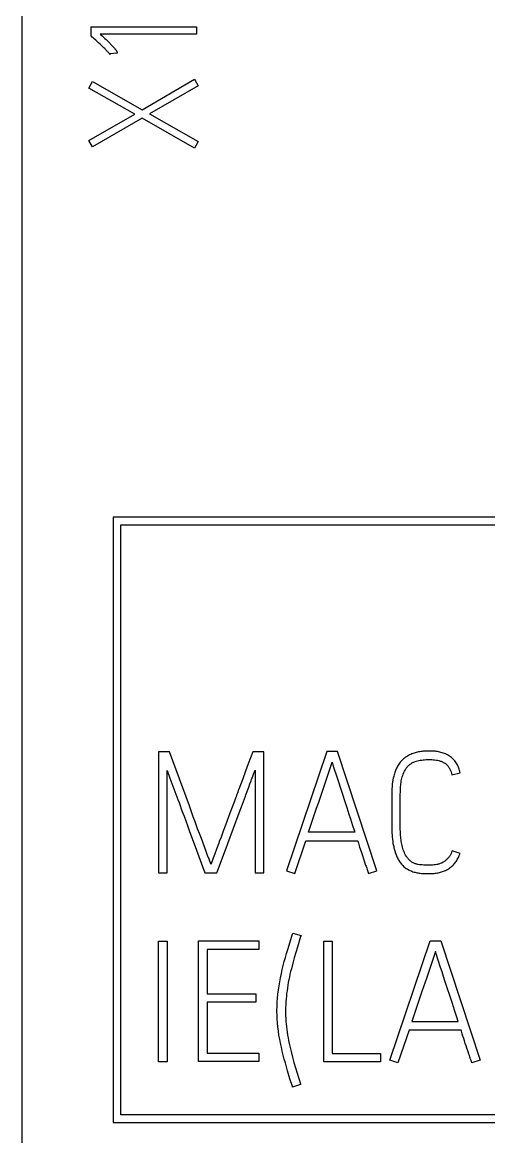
# Model space of a CAD drawing. Header units: inches. Extents: x 9000 to 22395, y 8106 to 17135.
# Drawn here: x 10061.31 to 10074.99, y 8455.22 to 8487.94 of the extents above; entities that cross this region are included whole.
import ezdxf

# ---------------------------------------------------------------- set-up
doc = ezdxf.new("R2010")
doc.units = ezdxf.units.IN
doc.header["$MEASUREMENT"] = 0
doc.layers.add('20000_FRONT_O', color=7, linetype='Continuous')
doc.layers.add('20500_FRONT_O_LABELING', color=7, linetype='Continuous')

# ---------------------------------------------------------------- blocks, each defined once
blk = doc.blocks.new('A$C21A67833')
at = {"layer": '20000_FRONT_O', "linetype": 'Continuous'}
for p, q in [((2.2, 60.9), (2.2, 98.3)), ((24.1, 79.903), (3.4, 79.903)), ((3.4, 79.903), (3.4, 71.903)), ((3.5, 79.803), (24, 79.803)), ((3.5, 72.003), (3.5, 79.803)), ((3.4, 71.903), (24.1, 71.903)), ((24, 72.003), (3.5, 72.003))]:
    blk.add_line(p, q, dxfattribs=at)
at = {"layer": '20500_FRONT_O_LABELING', "linetype": 'Continuous'}
for p, q in [((3.108, 86.383), (4.502, 86.383)), ((3.108, 86.261), (3.108, 86.383)), ((4.502, 86.383), (4.502, 86.286)), ((3.123, 86.247), (3.108, 86.261)), ((3.134, 86.238), (3.123, 86.247)), ((3.15, 86.224), (3.134, 86.238)), ((3.17, 86.205), (3.15, 86.224)), ((3.207, 86.171), (3.17, 86.205)), ((3.227, 86.152), (3.207, 86.171)), ((3.243, 86.138), (3.227, 86.152)), ((4.502, 86.286), (3.228, 86.286)), ((3.228, 86.286), (3.254, 86.262)), ((3.254, 86.262), (3.272, 86.246)), ((3.272, 86.246), (3.289, 86.229)), ((3.289, 86.229), (3.307, 86.213)), ((3.307, 86.213), (3.324, 86.196)), ((3.324, 86.196), (3.341, 86.179)), ((3.258, 86.123), (3.243, 86.138)), ((3.268, 86.113), (3.258, 86.123)), ((3.278, 86.104), (3.268, 86.113)), ((3.453, 86.032), (3.354, 86.026)), ((3.354, 86.026), (3.358, 86.015)), ((3.079, 85.572), (3.127, 85.659)), ((3.685, 85.228), (3.079, 85.572)), ((3.127, 85.659), (3.784, 85.286)), ((3.784, 85.286), (4.475, 85.688)), ((4.523, 85.603), (3.88, 85.23)), ((4.475, 85.688), (4.523, 85.603)), ((3.079, 84.878), (3.685, 85.228)), ((3.782, 85.174), (3.127, 84.795)), ((4.475, 84.78), (3.782, 85.174)), ((3.88, 85.23), (4.523, 84.865)), ((3.127, 84.795), (3.079, 84.878)), ((4.523, 84.865), (4.475, 84.78)), ((4.142, 76.803), (4, 76.803)), ((4, 76.803), (4, 75.203)), ((5.243, 76.803), (5.214, 76.723)), ((5.387, 76.803), (5.243, 76.803)), ((5.387, 75.203), (5.387, 76.803)), ((6.219, 76.805), (5.689, 75.227)), ((6.361, 76.805), (6.219, 76.805)), ((6.879, 75.227), (6.361, 76.805)), ((5.184, 76.644), (5.148, 76.545)), ((5.214, 76.723), (5.184, 76.644)), ((6.255, 76.557), (6.273, 76.61)), ((6.273, 76.61), (6.29, 76.663)), ((6.29, 76.663), (6.301, 76.631)), ((6.301, 76.631), (6.315, 76.587)), ((6.315, 76.587), (6.348, 76.482)), ((4.113, 75.203), (4.113, 76.554)), ((4.149, 76.453), (4.254, 76.171)), ((5.148, 76.545), (5.111, 76.446)), ((5.244, 76.478), (5.259, 76.518)), ((5.274, 76.559), (5.274, 75.203)), ((6.211, 76.425), (6.229, 76.478)), ((6.229, 76.478), (6.255, 76.557)), ((6.348, 76.482), (6.377, 76.393)), ((7.873, 76.499), (7.981, 76.525)), ((5.152, 76.235), (5.19, 76.336)), ((5.19, 76.336), (5.205, 76.377)), ((6.14, 76.214), (6.184, 76.346)), ((6.184, 76.346), (6.211, 76.425)), ((6.377, 76.393), (6.396, 76.333)), ((6.396, 76.333), (6.484, 76.065)), ((4.254, 76.171), (4.269, 76.131)), ((5, 76.149), (4.941, 75.99)), ((6.113, 76.134), (6.14, 76.214)), ((4.269, 76.131), (4.284, 76.09)), ((4.284, 76.09), (4.298, 76.05)), ((4.298, 76.05), (4.32, 75.99)), ((4.458, 75.942), (4.434, 76.007)), ((4.941, 75.99), (4.882, 75.832)), ((4.913, 75.588), (5.062, 75.993)), ((6.059, 75.976), (6.086, 76.055)), ((6.086, 76.055), (6.113, 76.134)), ((6.484, 76.065), (6.513, 75.976)), ((7.078, 76.095), (7.078, 76.064)), ((7.078, 76.064), (7.078, 75.815)), ((7.191, 75.961), (7.191, 75.999)), ((4.32, 75.99), (4.335, 75.949)), ((4.335, 75.949), (4.38, 75.828)), ((4.477, 75.89), (4.458, 75.942)), ((4.496, 75.837), (4.477, 75.89)), ((5.98, 75.738), (6.033, 75.896)), ((6.033, 75.896), (6.059, 75.976)), ((6.513, 75.976), (6.533, 75.917)), ((6.533, 75.917), (6.561, 75.827)), ((7.19, 75.865), (7.191, 75.904)), ((7.191, 75.904), (7.191, 75.961)), ((4.38, 75.828), (4.394, 75.788)), ((4.515, 75.785), (4.496, 75.837)), ((4.54, 75.72), (4.515, 75.785)), ((4.564, 75.655), (4.54, 75.72)), ((4.853, 75.752), (4.824, 75.673)), ((4.882, 75.832), (4.853, 75.752)), ((6.59, 75.738), (5.98, 75.738)), ((4.468, 75.586), (4.608, 75.203)), ((5.796, 75.192), (5.942, 75.624)), ((5.942, 75.624), (6.628, 75.624)), ((6.628, 75.624), (6.637, 75.596)), ((6.637, 75.596), (6.654, 75.54)), ((4.667, 75.381), (4.647, 75.433)), ((4.742, 75.455), (4.728, 75.416)), ((4.764, 75.515), (4.742, 75.455)), ((6.654, 75.54), (6.672, 75.484)), ((6.672, 75.484), (6.69, 75.429)), ((6.69, 75.429), (6.704, 75.387)), ((7.979, 75.456), (7.875, 75.493)), ((4.677, 75.355), (4.667, 75.381)), ((4.699, 75.336), (4.692, 75.316)), ((4.77, 75.203), (4.83, 75.365)), ((6.704, 75.387), (6.714, 75.359)), ((6.714, 75.359), (6.723, 75.331)), ((6.723, 75.331), (6.733, 75.303)), ((6.733, 75.303), (6.738, 75.289)), ((4, 75.203), (4.113, 75.203)), ((4.608, 75.203), (4.77, 75.203)), ((5.274, 75.203), (5.387, 75.203)), ((5.689, 75.227), (5.796, 75.192)), ((6.77, 75.192), (6.879, 75.227)), ((5.769, 74.396), (5.771, 74.405)), ((5.771, 74.405), (5.88, 74.372)), ((5.88, 74.372), (5.875, 74.363)), ((4, 74.299), (4.111, 74.299)), ((4, 72.703), (4, 74.299)), ((4.111, 74.299), (4.111, 72.703)), ((4.528, 74.303), (5.325, 74.303)), ((4.528, 72.707), (4.528, 74.303)), ((5.325, 74.303), (5.325, 74.19)), ((6.179, 74.301), (6.292, 74.301)), ((6.179, 72.703), (6.179, 74.301)), ((6.292, 74.301), (6.292, 72.816)), ((7.054, 72.727), (7.584, 74.305)), ((7.584, 74.305), (7.726, 74.305)), ((7.726, 74.305), (8.243, 72.727)), ((5.325, 74.19), (4.639, 74.19)), ((4.639, 74.19), (4.639, 73.604)), ((7.638, 74.11), (7.62, 74.057)), ((7.655, 74.163), (7.638, 74.11)), ((7.665, 74.131), (7.655, 74.163)), ((7.585, 73.951), (7.567, 73.898)), ((7.602, 74.004), (7.585, 73.951)), ((7.62, 74.057), (7.602, 74.004)), ((7.742, 73.893), (7.722, 73.953)), ((7.54, 73.819), (7.477, 73.634)), ((7.567, 73.898), (7.54, 73.819)), ((7.761, 73.833), (7.742, 73.893)), ((7.78, 73.774), (7.761, 73.833)), ((7.477, 73.634), (7.433, 73.502)), ((7.878, 73.476), (7.78, 73.774)), ((4.639, 73.604), (5.283, 73.604)), ((5.283, 73.493), (4.639, 73.493)), ((4.639, 73.493), (4.639, 72.818)), ((5.283, 73.604), (5.283, 73.493)), ((7.433, 73.502), (7.344, 73.238)), ((7.907, 73.387), (7.878, 73.476)), ((7.936, 73.297), (7.907, 73.387)), ((7.344, 73.238), (7.955, 73.238)), ((7.955, 73.238), (7.936, 73.297)), ((7.307, 73.124), (7.16, 72.692)), ((7.993, 73.124), (7.307, 73.124)), ((8.018, 73.044), (8.008, 73.076)), ((8.028, 73.012), (8.018, 73.044)), ((8.038, 72.98), (8.028, 73.012)), ((8.049, 72.948), (8.038, 72.98)), ((8.059, 72.916), (8.049, 72.948)), ((8.07, 72.884), (8.059, 72.916)), ((4.639, 72.818), (5.325, 72.818)), ((5.325, 72.818), (5.325, 72.707)), ((6.292, 72.816), (6.927, 72.816)), ((6.927, 72.816), (6.927, 72.703)), ((8.081, 72.852), (8.07, 72.884)), ((4.111, 72.703), (4, 72.703)), ((5.325, 72.707), (4.528, 72.707)), ((6.927, 72.703), (6.179, 72.703)), ((7.16, 72.692), (7.054, 72.727)), ((8.243, 72.727), (8.135, 72.692)), ((5.769, 72.368), (5.766, 72.379)), ((5.875, 72.403), (5.769, 72.368)), ((5.873, 72.412), (5.875, 72.403))]:
    blk.add_line(p, q, dxfattribs=at)
for points in [[(3.341, 86.179), (3.358, 86.162), (3.366, 86.154), (3.375, 86.145), (3.383, 86.137), (3.391, 86.128), (3.4, 86.119), (3.408, 86.11), (3.416, 86.101), (3.42, 86.097), (3.423, 86.092), (3.427, 86.088), (3.431, 86.083), (3.435, 86.078), (3.438, 86.073), (3.441, 86.068), (3.443, 86.066), (3.445, 86.063), (3.446, 86.061), (3.447, 86.058), (3.449, 86.055), (3.45, 86.052)], [(3.358, 86.015), (3.356, 86.018), (3.354, 86.02), (3.35, 86.026), (3.346, 86.031), (3.341, 86.037), (3.336, 86.042), (3.332, 86.048), (3.327, 86.053), (3.322, 86.058), (3.318, 86.063), (3.313, 86.068), (3.308, 86.073), (3.303, 86.079), (3.298, 86.084), (3.293, 86.089), (3.288, 86.094), (3.278, 86.104)], [(3.45, 86.052), (3.45, 86.051), (3.45, 86.051), (3.45, 86.05), (3.451, 86.049), (3.451, 86.048), (3.451, 86.047), (3.451, 86.046), (3.452, 86.045), (3.452, 86.044), (3.452, 86.043), (3.452, 86.042), (3.452, 86.041), (3.452, 86.041), (3.453, 86.04), (3.453, 86.039), (3.453, 86.038), (3.453, 86.037), (3.453, 86.037), (3.453, 86.036), (3.453, 86.036), (3.453, 86.035), (3.453, 86.035), (3.453, 86.035), (3.453, 86.034), (3.453, 86.034), (3.453, 86.033), (3.453, 86.033), (3.453, 86.032)], [(4.406, 76.086), (4.318, 76.325), (4.23, 76.564), (4.142, 76.803)], [(7.981, 76.525), (7.977, 76.541), (7.973, 76.556), (7.968, 76.571), (7.963, 76.586), (7.957, 76.6), (7.951, 76.614), (7.944, 76.628), (7.936, 76.642), (7.928, 76.655), (7.92, 76.668), (7.91, 76.681), (7.9, 76.693), (7.89, 76.704), (7.879, 76.715), (7.867, 76.726), (7.854, 76.735), (7.841, 76.744), (7.828, 76.753), (7.815, 76.761), (7.801, 76.768), (7.787, 76.774), (7.772, 76.78), (7.757, 76.785), (7.742, 76.79), (7.727, 76.794), (7.712, 76.798), (7.697, 76.801), (7.681, 76.804), (7.666, 76.806), (7.65, 76.808), (7.635, 76.81), (7.619, 76.811), (7.603, 76.812), (7.588, 76.812), (7.572, 76.812), (7.557, 76.812), (7.541, 76.812), (7.525, 76.811), (7.51, 76.81), (7.494, 76.808), (7.479, 76.806), (7.464, 76.804), (7.448, 76.802), (7.433, 76.799), (7.418, 76.796), (7.402, 76.792), (7.387, 76.788), (7.372, 76.783), (7.357, 76.778), (7.342, 76.773), (7.328, 76.767), (7.313, 76.76), (7.299, 76.753), (7.286, 76.745), (7.272, 76.737), (7.259, 76.729), (7.246, 76.719), (7.234, 76.709), (7.222, 76.699), (7.211, 76.688), (7.201, 76.677), (7.19, 76.665), (7.181, 76.653), (7.172, 76.64), (7.163, 76.627), (7.155, 76.613), (7.148, 76.6), (7.141, 76.585), (7.134, 76.571), (7.128, 76.557), (7.122, 76.542), (7.117, 76.527), (7.112, 76.512), (7.108, 76.497), (7.104, 76.481), (7.1, 76.466), (7.097, 76.451), (7.094, 76.436), (7.091, 76.42), (7.089, 76.405), (7.085, 76.374), (7.082, 76.343), (7.08, 76.312), (7.079, 76.281), (7.078, 76.25), (7.078, 76.219), (7.078, 76.188), (7.078, 76.157), (7.078, 76.095)], [(7.191, 75.999), (7.191, 76.227), (7.191, 76.246), (7.192, 76.265), (7.192, 76.285), (7.193, 76.304), (7.194, 76.323), (7.195, 76.342), (7.197, 76.36), (7.199, 76.379), (7.201, 76.398), (7.204, 76.417), (7.208, 76.435), (7.212, 76.454), (7.217, 76.472), (7.223, 76.49), (7.229, 76.508), (7.236, 76.526), (7.244, 76.544), (7.254, 76.56), (7.264, 76.577), (7.269, 76.584), (7.275, 76.592), (7.281, 76.6), (7.287, 76.607), (7.293, 76.614), (7.3, 76.62), (7.307, 76.627), (7.314, 76.633), (7.322, 76.639), (7.329, 76.644), (7.337, 76.649), (7.345, 76.654), (7.354, 76.658), (7.362, 76.663), (7.371, 76.666), (7.38, 76.67), (7.398, 76.676), (7.416, 76.681), (7.435, 76.686), (7.454, 76.689), (7.473, 76.692), (7.492, 76.694), (7.511, 76.696), (7.53, 76.698), (7.548, 76.698), (7.567, 76.699), (7.586, 76.699), (7.605, 76.698), (7.624, 76.697), (7.643, 76.695), (7.663, 76.693), (7.682, 76.689), (7.7, 76.685), (7.719, 76.679), (7.728, 76.676), (7.737, 76.673), (7.746, 76.669), (7.754, 76.665), (7.763, 76.66), (7.771, 76.656), (7.779, 76.65), (7.787, 76.645), (7.794, 76.639), (7.801, 76.632), (7.808, 76.626), (7.814, 76.619), (7.821, 76.611), (7.826, 76.604), (7.832, 76.596), (7.837, 76.588), (7.842, 76.58), (7.846, 76.571), (7.851, 76.563), (7.855, 76.554), (7.862, 76.536), (7.868, 76.518), (7.873, 76.499)], [(4.113, 76.554), (4.12, 76.534), (4.127, 76.514), (4.135, 76.493), (4.149, 76.453)], [(5.111, 76.446), (5.059, 76.307), (5.052, 76.288), (5.044, 76.268), (5.037, 76.248), (5.029, 76.228), (5.022, 76.208), (5.015, 76.189), (5, 76.149)], [(5.205, 76.377), (5.221, 76.417), (5.228, 76.437), (5.244, 76.478)], [(5.259, 76.518), (5.267, 76.538), (5.274, 76.559)], [(5.092, 76.074), (5.145, 76.215), (5.152, 76.235)], [(4.434, 76.007), (4.411, 76.073), (4.406, 76.086)], [(5.062, 75.993), (5.085, 76.053), (5.092, 76.074)], [(7.875, 75.493), (7.868, 75.476), (7.861, 75.458), (7.852, 75.441), (7.848, 75.433), (7.843, 75.425), (7.838, 75.417), (7.832, 75.409), (7.826, 75.402), (7.82, 75.395), (7.813, 75.388), (7.807, 75.381), (7.8, 75.374), (7.793, 75.368), (7.785, 75.362), (7.778, 75.356), (7.77, 75.351), (7.762, 75.345), (7.754, 75.341), (7.745, 75.336), (7.737, 75.332), (7.728, 75.328), (7.719, 75.324), (7.71, 75.321), (7.701, 75.318), (7.692, 75.315), (7.682, 75.313), (7.673, 75.311), (7.654, 75.308), (7.635, 75.306), (7.616, 75.304), (7.596, 75.303), (7.577, 75.303), (7.558, 75.303), (7.539, 75.303), (7.52, 75.304), (7.501, 75.305), (7.481, 75.306), (7.462, 75.308), (7.443, 75.31), (7.424, 75.313), (7.415, 75.315), (7.405, 75.317), (7.396, 75.32), (7.387, 75.323), (7.378, 75.327), (7.369, 75.331), (7.361, 75.335), (7.352, 75.34), (7.344, 75.345), (7.336, 75.35), (7.329, 75.356), (7.321, 75.362), (7.314, 75.368), (7.307, 75.375), (7.3, 75.382), (7.294, 75.389), (7.288, 75.396), (7.282, 75.404), (7.276, 75.412), (7.271, 75.42), (7.261, 75.436), (7.252, 75.453), (7.244, 75.471), (7.237, 75.489), (7.23, 75.507), (7.224, 75.525), (7.219, 75.543), (7.214, 75.562), (7.21, 75.58), (7.206, 75.599), (7.203, 75.618), (7.201, 75.637), (7.199, 75.656), (7.197, 75.675), (7.195, 75.694), (7.194, 75.713), (7.193, 75.732), (7.192, 75.751), (7.191, 75.77), (7.191, 75.789), (7.191, 75.808), (7.19, 75.827), (7.19, 75.846), (7.19, 75.865)], [(4.394, 75.788), (4.409, 75.748), (4.468, 75.586)], [(6.561, 75.827), (6.581, 75.767), (6.59, 75.738)], [(7.078, 75.815), (7.078, 75.787), (7.079, 75.759), (7.08, 75.73), (7.082, 75.702), (7.084, 75.674), (7.087, 75.646), (7.09, 75.618), (7.094, 75.59), (7.097, 75.576), (7.1, 75.562), (7.103, 75.548), (7.106, 75.534), (7.109, 75.521), (7.113, 75.507), (7.117, 75.494), (7.121, 75.48), (7.125, 75.467), (7.13, 75.453), (7.135, 75.44), (7.14, 75.427), (7.146, 75.414), (7.152, 75.401), (7.158, 75.388), (7.165, 75.376), (7.172, 75.364), (7.18, 75.352), (7.188, 75.34), (7.197, 75.329), (7.206, 75.318), (7.215, 75.307), (7.225, 75.297), (7.235, 75.287), (7.246, 75.278), (7.257, 75.269), (7.269, 75.261), (7.281, 75.253), (7.293, 75.246), (7.306, 75.239), (7.318, 75.233), (7.332, 75.227), (7.345, 75.222), (7.358, 75.217), (7.372, 75.213), (7.385, 75.209), (7.399, 75.206), (7.413, 75.203), (7.427, 75.201), (7.441, 75.199), (7.455, 75.197), (7.469, 75.195), (7.483, 75.194), (7.497, 75.194), (7.526, 75.192), (7.554, 75.192), (7.582, 75.192), (7.596, 75.192), (7.61, 75.193), (7.624, 75.194), (7.638, 75.195), (7.652, 75.197), (7.666, 75.199), (7.68, 75.201), (7.694, 75.204), (7.708, 75.207), (7.722, 75.21), (7.736, 75.214), (7.749, 75.219), (7.763, 75.224), (7.776, 75.229), (7.789, 75.235), (7.802, 75.241), (7.814, 75.248), (7.827, 75.256), (7.838, 75.263), (7.85, 75.272), (7.861, 75.28), (7.872, 75.29), (7.882, 75.299), (7.892, 75.309), (7.902, 75.32), (7.911, 75.331), (7.92, 75.342), (7.928, 75.354), (7.936, 75.365), (7.943, 75.378), (7.95, 75.39), (7.957, 75.403), (7.963, 75.416), (7.969, 75.429), (7.974, 75.442), (7.979, 75.456)], [(4.647, 75.433), (4.632, 75.472), (4.627, 75.485), (4.564, 75.655)], [(4.824, 75.673), (4.801, 75.614), (4.794, 75.594), (4.764, 75.515)], [(4.83, 75.365), (4.875, 75.486), (4.883, 75.507), (4.89, 75.527), (4.913, 75.588)], [(4.728, 75.416), (4.721, 75.396), (4.699, 75.336)], [(4.692, 75.316), (4.689, 75.322), (4.687, 75.329), (4.682, 75.342), (4.677, 75.355)], [(6.738, 75.289), (6.747, 75.262), (6.752, 75.248), (6.756, 75.234), (6.761, 75.22), (6.766, 75.206), (6.77, 75.192)], [(5.766, 72.379), (5.734, 72.482), (5.703, 72.586), (5.687, 72.638), (5.673, 72.69), (5.658, 72.742), (5.645, 72.794), (5.632, 72.847), (5.62, 72.899), (5.608, 72.952), (5.598, 73.005), (5.589, 73.058), (5.581, 73.112), (5.574, 73.165), (5.569, 73.219), (5.565, 73.273), (5.563, 73.328), (5.562, 73.355), (5.562, 73.382), (5.563, 73.437), (5.566, 73.492), (5.57, 73.546), (5.575, 73.6), (5.582, 73.655), (5.59, 73.709), (5.599, 73.762), (5.609, 73.816), (5.62, 73.87), (5.632, 73.923), (5.645, 73.976), (5.659, 74.029), (5.674, 74.082), (5.689, 74.135), (5.704, 74.187), (5.736, 74.292), (5.769, 74.396)], [(5.875, 74.363), (5.832, 74.221), (5.811, 74.15), (5.79, 74.079), (5.77, 74.007), (5.752, 73.935), (5.743, 73.899), (5.734, 73.863), (5.727, 73.827), (5.719, 73.791), (5.712, 73.754), (5.706, 73.718), (5.7, 73.682), (5.695, 73.645), (5.69, 73.609), (5.686, 73.572), (5.682, 73.536), (5.68, 73.499), (5.678, 73.463), (5.676, 73.426), (5.675, 73.39), (5.676, 73.353), (5.677, 73.316), (5.678, 73.279), (5.681, 73.242), (5.684, 73.206), (5.688, 73.169), (5.692, 73.132), (5.697, 73.095), (5.703, 73.058), (5.709, 73.022), (5.716, 72.985), (5.724, 72.949), (5.732, 72.912), (5.749, 72.84), (5.768, 72.768), (5.787, 72.697), (5.807, 72.625), (5.829, 72.554), (5.851, 72.483), (5.873, 72.412)], [(7.722, 73.953), (7.692, 74.049), (7.665, 74.131)], [(8.008, 73.076), (7.998, 73.108), (7.993, 73.124)], [(8.097, 72.804), (8.086, 72.836), (8.081, 72.852)], [(8.135, 72.692), (8.129, 72.708), (8.124, 72.724), (8.119, 72.74), (8.114, 72.756), (8.108, 72.772), (8.103, 72.788), (8.097, 72.804)]]:
    blk.add_lwpolyline(points, dxfattribs=at)

msp = doc.modelspace()

# ---------------------------------------------------------------- block references
at = {"xscale": 2.2218, "yscale": 2.2218, "zscale": 2.2218}
msp.add_blockref('A$C21A67833', (10056.419, 8295.882), dxfattribs=at)

doc.saveas('drawing.dxf')
